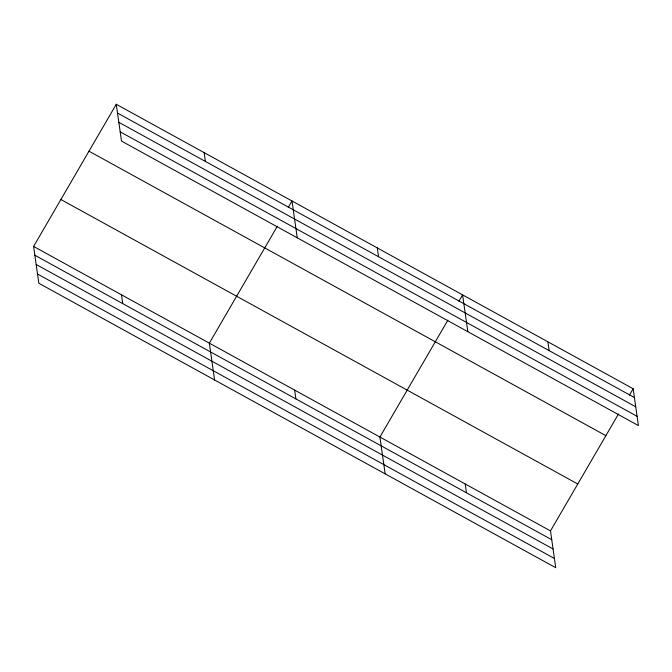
<?xml version="1.0" encoding="UTF-8"?>
<svg xmlns="http://www.w3.org/2000/svg" width="672" height="672" viewBox="0 0 672 672"><rect width="100%" height="100%" fill="white"/><g stroke="black" fill="none" stroke-linecap="round" stroke-linejoin="round"><path stroke-width="1.01" d="M618.467 414.011L550.494 530.914L555.736 567.731L38.842 283.256L33.6 246.431L116.264 104.269L633.158 388.744L638.4 425.569L121.506 141.086L116.264 104.269M277.326 226.254L209.345 343.157L214.586 379.974M288.338 207.304L292.009 200.987L297.251 237.812M447.896 320.132L379.915 437.035L385.157 473.852M458.917 301.182L462.588 294.865L467.83 331.691M629.488 395.06L633.158 388.744M117.524 113.072L634.41 397.555M118.835 122.321L635.729 406.795M120.196 131.838L637.081 416.321M88.99 151.183L605.884 435.666M60.883 199.517L577.769 484M33.6 246.431L550.494 530.914M34.852 255.242L551.746 539.725M36.17 264.482L553.064 548.965M37.523 274.008L554.417 558.491M547.873 341.804L549.125 350.616M465.2 483.974L466.46 492.786M377.294 247.926L378.554 256.738M294.63 390.096L295.882 398.908M204.137 152.628L205.397 161.44M121.472 294.798L122.724 303.601"/></g></svg>
